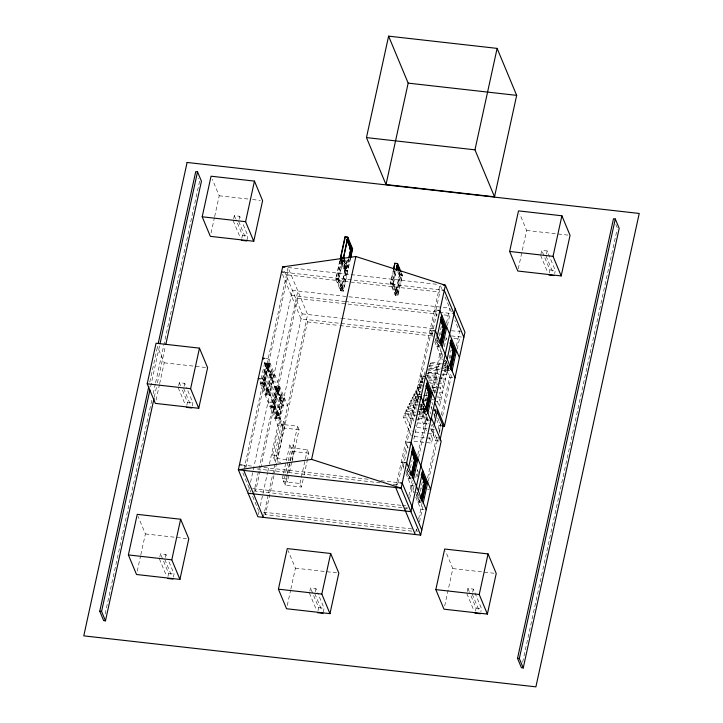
<?xml version="1.0" encoding="UTF-8"?>
<svg xmlns="http://www.w3.org/2000/svg" width="723" height="723" viewBox="0 0 723 723"><rect width="100%" height="100%" fill="white"/><g stroke="black" fill="none" stroke-linecap="round" stroke-linejoin="round"><path stroke-width="0.54" stroke-dasharray="3.62 2.71" d="M149.778 382.078L157.722 345.721M150.628 386.688L159.765 344.826M105.115 614.026L151.767 400.289M153.213 393.674L155.373 383.759M155.617 382.657L199.629 181.039L198.454 178.229M154.297 397.189L156.466 387.275M157.424 382.865L165.359 346.507M156.069 400.099L159.422 384.744M159.656 383.651L164.211 362.81L157.343 346.335M137.243 571.215L140.596 555.86M140.84 554.758L145.386 533.926L138.093 516.412M211.062 233.068L214.415 217.713M214.65 216.62L219.196 195.779L212.336 179.295M178.653 385.748L179.322 382.711L184.745 383.317L186.037 386.407M184.085 386.362L184.745 383.317M186.805 405.323L187.465 402.277L182.323 389.914M192.228 405.937L192.896 402.892L186.462 387.438M159.837 556.864L160.497 553.818L165.929 554.433L167.212 557.523M233.646 218.717L234.315 215.671L239.738 216.285L241.021 219.376M165.26 557.478L165.929 554.433M239.078 219.331L239.738 216.285M167.98 576.439L168.649 573.393L160.497 553.818M241.798 238.292L242.458 235.246L236.023 219.792M173.412 577.044L174.071 574.008L168.929 561.644M247.004 239.919L247.89 235.861L242.738 223.497M244.022 469.299L288.07 267.51L307.618 314.487L275.264 462.738M245.865 467.682L287.935 274.939L286.959 272.589M248.576 491.251L249.336 487.772M250.538 482.277L292.417 290.393L449.57 308.115M253.556 493.89L297.849 290.998M401.97 507.663L255.644 491.161L297.713 298.418L296.737 296.069M258.391 514.559L259.105 511.26M260.307 505.766L267.51 472.761M267.754 471.667L269.191 465.061M269.435 463.967L302.196 313.872L283.922 269.968M280.831 462.313L275.409 461.708L272.634 455.047L280.018 421.238L283.633 421.645L284.934 424.772L277.56 458.59L276.258 455.463L283.633 421.645M263.335 517.379L275.02 463.841M411.749 531.152L265.422 514.649L307.492 321.907L306.516 319.557M303.127 479.394L301.464 487.031L285.187 485.187L282.413 478.536L283.362 474.171M283.606 473.086L289.796 444.726L293.411 445.133L294.713 448.26L289.001 474.442M288.007 462.033L283.714 481.672L299.991 483.506L301.464 487.031M288.242 460.94L291.098 447.853L307.374 449.688L308.838 453.213L307.655 458.671M288.766 475.535L287.338 482.078L286.028 478.942L286.986 474.586M287.221 473.493L289.842 461.491M290.077 460.397L297.596 426.199L281.319 424.365L273.945 458.183L290.221 460.018M285.187 485.187L287.564 474.288M287.799 473.194L292.562 451.378L289.796 444.726M292.155 461.355L299.069 429.724L297.596 426.199M343.109 259.593L347.799 270.863L343.371 291.152L340.66 290.845L335.77 279.105L340.199 258.816M340.162 260.352L335.969 279.575L338.68 279.882L342.874 260.66L340.171 260.298L344.672 271.098L347.383 271.405L342.883 260.605M343.371 291.152L338.481 279.412L342.91 259.123M347.13 259.855L345.26 268.396L347.971 268.703L350.303 258.021M340.66 290.845L345.088 270.556L340.397 259.286M350.501 258.491L348.17 269.173L345.458 268.866L347.555 259.259M348.622 258.933L346.751 267.528L343.479 259.665M348.802 258.951L346.932 267.546L343.66 259.693M299.991 483.506L307.374 449.688M304.076 475.029L307.411 459.756M287.275 605.458L290.628 590.104M290.872 589.01L295.418 568.17L288.125 550.655M309.869 591.107L310.529 588.061L315.96 588.676L317.243 591.766M315.291 591.721L315.96 588.676M318.012 610.682L318.68 607.636L310.529 588.061M401.41 272.86L402.422 275.291L397.993 295.58L395.282 295.273L390.393 283.533L393.195 270.718M393.619 270.122L390.592 284.003L393.303 284.311L396.105 271.496M394.894 270.239L392.083 283.127L396.575 293.936L400.56 275.671L398.924 271.749M394.839 271.333L392.264 283.145L396.755 293.954L400.741 275.689L399.105 271.767M397.993 295.58L393.104 283.841L395.906 271.026M323.217 612.309L324.103 608.251L317.668 592.797M395.282 295.273L399.711 274.984L398.292 271.568M411.279 435.996L403.624 417.614L404.618 413.05L415.264 414.243M406.19 409.86L405.196 414.433L423.28 416.466L424.274 411.902L406.19 409.86L412.887 425.937M416.276 407.636L407.763 406.678L406.769 411.242L415.282 412.2M417.849 404.455L409.335 403.497L408.341 408.061L416.855 409.019M418.355 401.157L410.908 400.316L409.914 404.88L417.361 405.72M418.861 397.849L412.481 397.126L411.486 401.699L418.933 402.53M420.434 394.668L414.053 393.945L413.05 398.509L419.439 399.232M420.94 391.36L415.626 390.763L414.622 395.327L418.879 395.806M421.446 388.061L417.198 387.582L416.195 392.146L420.452 392.625M395.698 487.537L439.982 284.645L441.681 288.73M421.961 384.753L418.762 384.392L417.767 388.965L420.958 389.317M393.312 484.311L397.777 484.808L439.855 292.065L438.879 289.715M424.04 378.274L421.907 378.03L420.913 382.594L423.036 382.838M403.19 466.868L404.356 461.527M404.582 460.461L407.618 446.579M417.578 400.931L422.006 380.641M431.974 334.993L436.403 314.704M422.485 379.412L423.28 375.761M424.256 375.318L425.052 371.658M421.373 404.582L413.402 441.102L431.486 443.136L434.478 429.444L428.097 428.721M427.555 376.276L429.146 368.974M441.473 363.434L429.769 362.115L430.339 363.497L429.345 368.061L439.982 369.254M409.471 472.209L408.07 478.617L412.417 479.105M410.402 467.935L412.038 460.461M423.868 406.272L422.467 412.679L426.805 413.167M424.799 401.997L426.895 392.39M438.255 340.334L436.864 346.733L441.202 347.23M439.195 336.059L441.292 326.444M426.389 430.881L421.708 419.647L422.702 415.083L416.321 414.369M409.697 476.159L409.236 478.301L411.044 478.499M424.564 408.088L423.633 412.354L425.44 412.562M426.19 400.614L427.356 395.273M438.49 344.284L438.021 346.416L439.828 346.624M440.587 334.677L441.753 329.336M409.896 476.629L409.435 478.771L406.371 471.423M438.68 344.754L438.219 346.886L433.936 336.602M425.648 409.634L424.853 413.285L419.53 412.688M405.467 511.016L406.678 505.504M408.838 495.58L412.173 480.316M417.813 454.505L426.669 413.927M432.146 388.829L440.958 348.441M446.489 323.118L449.76 308.134M409.724 498.382L413.086 482.964M418.617 457.632L427.51 416.882M433.041 391.55L441.934 350.8M447.465 325.467L449.634 315.553L448.649 313.204M412.96 490.357L414.125 485.016M415.761 477.541L417.388 470.067M441.753 358.481L442.919 353.14M444.311 346.733L446.181 338.192M434.478 393.267L435.282 389.616L433.149 389.381M436.249 389.173L436.855 386.434L431.532 385.838M417.352 476.629L418.048 473.42M440.967 379.62L441.364 377.795M434.378 418.165L435.092 414.912M435.327 413.818L436.276 409.471M441.518 370.158L444.708 370.519L443.714 375.083L440.524 374.722M442.024 366.859L446.281 367.338L445.287 371.902L441.03 371.423M419.25 495.689L417.849 502.096L422.187 502.593M420.18 491.423L422.277 481.807M448.034 363.814L446.642 370.221L449.896 370.592M449.2 358.481L451.071 349.932M419.476 499.647L419.015 501.78L420.822 501.988M421.807 488.965L422.973 483.633M448.495 366.706L447.799 369.905L450.51 370.212M450.366 358.156L451.062 354.957M419.674 500.117L419.204 502.25L414.921 491.965M448.694 367.176L447.998 370.375L443.714 360.081M415.725 532.3L416.448 528.992M418.617 519.069L422.124 503M427.6 477.903L437.035 434.713M438.237 429.209L439.774 422.169M441.355 414.894L450.736 371.929M456.403 345.956L459.539 331.622L454.857 320.388M419.494 521.87L422.865 506.452M428.396 481.12L438.011 437.063M439.213 431.559L440.894 423.85M442.575 416.141L451.712 374.288M457.243 348.956L459.403 339.042L458.427 336.692M438.346 437.623L437.632 440.885L430.791 424.446M439.295 433.276L440.949 425.666L437.532 417.451M444.69 605.883L452.833 568.594L445.54 551.089M518.264 268.839L526.642 230.456L519.783 213.972M467.284 591.531L467.944 588.495L473.366 589.1L481.518 608.676L480.849 611.721M540.867 254.406L541.753 250.348L547.184 250.962L555.327 270.529L554.668 273.574M472.706 592.146L473.366 589.1M546.516 253.999L547.184 250.962M475.427 611.107L476.095 608.061L469.661 592.616M549.236 272.96L549.905 269.923L541.753 250.348M522.639 662.241L617.153 229.263M219.196 195.779L248.134 199.042M252.589 199.548L260.379 200.425M526.642 230.456L568.938 235.219M242.458 235.246L247.89 235.861M549.905 269.923L555.327 270.529M399.711 274.984L402.422 275.291M345.088 270.556L347.799 270.863M288.26 267.537L437.551 284.374M390.393 283.533L393.104 283.841M284.907 272.354L440.931 289.95M335.77 279.105L338.481 279.412M287.935 274.939L439.855 292.065M436.62 310.248L434.451 310.004L436.999 316.132M291.315 295.463L344.772 301.491M345.196 301.536L438.599 312.074M439.485 312.173L452.95 313.692M297.713 298.418L437.343 314.171M444.049 314.921L449.634 315.553M302.196 313.872L340.361 318.183M341.482 318.31L434.65 328.811M451.486 330.709L460.47 331.721M433.276 330.664L430.013 330.294L432.996 337.442M432.734 333.791L301.093 318.951L281.961 272.996M451.504 335.915L462.729 337.18M307.492 321.907L338.771 325.431M339.882 325.558L432.598 336.014M453.818 338.409L459.403 339.042M440.054 345.612L438.246 345.404L435.382 338.527M439.792 353.782L443.045 354.153M442.53 363.552L447.853 364.148L446.859 368.721L428.766 366.678M430.339 363.497L440.976 364.69M442.042 364.817L448.423 365.531L439.457 406.615L436.439 399.367M429.263 365.413L440.958 366.733M444.238 369.742L447.429 370.095L446.281 367.338M428.748 368.721L440.452 370.04M427.203 369.86L439.964 371.297M428.242 372.02L438.879 373.222M428.35 372.625L438.988 373.827M443.244 374.306L446.434 374.668L444.708 370.519M425.63 373.041L439.457 374.604M452.824 377.632L449.57 377.27L444.473 365.016M425.612 375.083L438.373 376.529M427.248 376.584L437.885 377.786M438.951 377.903L442.142 378.265L443.136 373.701L445.44 379.232L439.051 378.509M265.965 358.572L268.143 358.816L287.691 405.784L282.268 405.178L263.109 359.141M422.223 376.186L420.054 375.942L423.027 383.091M427.356 377.189L437.993 378.391M428.287 378.753L437.867 379.828M428.866 380.126L437.379 381.093M422.467 381.455L420.334 381.211L422.205 385.702M427.42 381.871L437.361 383.136M438.057 383.073L444.437 383.796L441.563 376.882M430.483 383.678L437.93 384.509M431.739 387.04L435.996 387.519M437.063 387.636L443.443 388.359L439.991 380.072M419.34 385.775L422.53 386.136M432.11 387.221L436.358 387.7M432.661 390.637L435.852 390.998M433.936 391.965L442.449 392.923L439.864 386.706M164.211 362.81L206.498 367.582M425.757 395.264L427.88 395.508M423.371 395.445L426.561 395.806M437.198 397.008L441.455 397.487L438.942 391.459M261.536 378.861L263.714 379.105L283.262 426.073L277.84 425.467L258.707 379.512M418.879 396.602L415.626 396.231L418.599 403.38M272.49 381.69L277.912 382.304M432.002 399.674L434.171 399.918M424.753 399.828L426.886 400.072M422.368 400.018L425.558 400.37M434.071 401.337L440.452 402.051L437.867 395.833M418.906 404.573L422.105 404.934M418.418 405.838L422.675 406.317M434.378 409.263L436.547 409.507M420.533 408.115L424.79 408.603L423.823 412.824L419.539 402.539M420.379 409.146L424.636 409.625M432.083 410.465L435.273 410.827M417.912 409.146L424.293 409.86M425.657 411.55L423.85 411.342L420.985 404.464M419.376 413.71L426.823 414.55M418.382 418.274L429.019 419.476M268.061 401.979L273.484 402.584M429.742 420.208L425.404 419.72L420.298 407.465M403.624 417.614L421.708 419.647M417.388 422.838L428.025 424.04M442.304 425.82L439.051 425.458L436.927 420.352M427.031 428.603L416.394 427.401L415.526 425.332M187.465 402.277L192.896 402.892M415.391 431.965L433.484 434.008L430.89 427.79M414.396 436.529L432.481 438.572L429.932 432.444M438.988 441.039L435.734 440.669L430.628 428.414M299.069 429.724L282.792 427.889L280.018 421.238M408.911 442.25L405.657 441.88L408.631 449.028M404.482 462.539L401.229 462.169L403.777 468.296M292.562 451.378L308.838 453.213M272.634 455.047L276.258 455.463M411.27 477.487L409.453 477.279L406.597 470.411M241.708 464.97L254.053 466.362M263.877 467.474L369.995 479.439M380.904 480.668L399.982 482.819M411.007 485.657L415.345 486.145M257.036 468.938L381.021 482.919M427.383 489.1L429.552 489.344M282.413 478.536L286.028 478.942M421.039 500.976L419.232 500.768L416.376 493.89M252.607 488.585L400.994 505.314M402.115 505.44L406.579 505.946L407.555 508.296L403.091 507.79M424.04 509.516L420.786 509.146L415.68 496.891M263.506 512.2L413.927 529.164M145.386 533.926L186.561 538.572M452.833 568.594L494.008 573.24M295.418 568.17L336.593 572.815M168.649 573.393L174.071 574.008M476.095 608.061L481.518 608.676M318.68 607.636L324.103 608.251M615.824 224.401L617.388 228.161M546.073 256.032L553.366 273.538M540.65 255.418L547.944 272.933M445.079 296.9L452.309 314.261M445.919 337.578L446.778 339.62M437.65 340.66L438.463 342.621M445.784 360.217L449.055 368.07M436.24 337.695L438.283 342.603M445.603 360.199L449.29 369.037M444.753 361.039L448.016 368.893M434.695 341.527L442.34 359.909M400.786 272.887L402.006 275.834L399.295 275.526L397.659 271.604M421.907 378.03L422.774 380.099M431.857 402.277L432.824 404.6M434.514 408.658L435.779 411.694M434.532 410.257L435.815 413.339M430.953 405.992L431.83 408.097M433.954 413.204L434.803 415.246M431.071 407.338L432.155 409.95M433.881 414.098L434.803 416.321M418.762 384.392L421.274 390.429M429.968 411.64L430.908 413.899M417.198 387.582L420.28 394.993M432.318 424.265L433.628 427.41M423.253 406.597L424.889 410.528M421.843 403.633L424.708 410.501M415.626 390.763L419.322 399.647M424.274 411.902L428.459 421.952M425.955 417.189L428.504 423.307M414.053 393.945L418.319 404.211M422.702 415.083L427.465 426.516M412.481 397.126L416.846 407.627M428.938 437.008L431.486 443.136M410.908 400.316L415.888 412.291M409.335 403.497L414.894 416.855M407.763 406.678L413.845 421.292M344.519 258.852L348.197 267.691L345.486 267.383L342.621 260.506M343.479 257.903L348.17 269.173M341.581 259.557L345.458 268.866M404.618 413.05L412.309 431.514M472.264 594.179L479.548 611.685M467.944 588.495L469.227 591.586M417.135 469.453L418.409 472.517M466.841 593.565L474.125 611.08M407.221 468.603L409.272 473.52M416.999 492.092L419.457 497.984M407.04 468.585L409.498 474.478M416.819 492.074L419.277 497.966M405.91 473.402L413.981 492.806M396.8 482.458L397.777 484.808M416.358 529.435L417.334 531.785M238.635 221.355L245.919 238.87M234.315 215.671L235.599 218.762M233.204 220.75L240.497 238.256M314.848 593.746L322.142 611.26M309.426 593.131L316.71 610.646M244.889 465.332L245.54 466.895M254.668 488.811L255.644 491.161M264.437 512.3L265.422 514.649M242.865 472.887L249.236 488.206M250.086 490.248L250.935 492.291M252.643 496.376L258.59 510.673M183.642 388.396L190.926 405.901M179.322 382.711L180.605 385.802M178.21 387.781L185.504 405.287M164.817 559.503L172.11 577.017M159.394 558.888L166.679 576.403M264.672 362.901L260.244 383.19L265.666 383.796L270.095 363.506L264.672 362.901M266.028 363.054L261.599 383.344L266.489 395.083L270.917 374.794L266.028 363.054M266.218 363.524L261.789 383.814L264.501 384.112L268.938 363.832L266.218 363.524M267.266 364.681L263.28 382.937L267.781 393.746L271.767 375.481L267.266 364.681M267.447 364.699L263.461 382.955L267.962 393.764L271.947 375.499L267.447 364.699M268.739 363.362L264.311 383.642L269.2 395.391L273.628 375.101L268.739 363.362M269.562 374.641L265.124 394.93L270.556 395.544L274.984 375.255L269.562 374.641M270.718 374.324L266.29 394.613L269.001 394.921L273.43 374.631L270.718 374.324M274.442 386.389L270.013 406.678L275.445 407.284L279.873 386.995L274.442 386.389M275.806 386.534L271.369 406.823L276.258 418.572L280.687 398.283L275.806 386.534M275.996 387.004L271.568 407.293L274.279 407.6L278.707 387.311L275.996 387.004M277.045 388.17L273.059 406.425L277.551 417.225L281.536 398.969L277.045 388.17M277.225 388.188L273.24 406.443L277.731 417.252L281.717 398.988L277.225 388.188M278.518 386.841L274.089 407.13L278.979 418.879L283.407 398.59L278.518 386.841M279.331 398.129L274.903 418.418L280.334 419.033L284.763 398.744L279.331 398.129M280.497 397.813L276.069 418.102L278.78 418.409L283.208 398.12L280.497 397.813M341.437 260.443L337.451 278.698L341.952 289.507L345.937 271.242L341.437 260.443M341.618 260.461L337.632 278.726L342.133 289.525L346.118 271.27L341.618 260.461M344.889 270.086L340.461 290.375L343.181 290.682L347.609 270.393L344.889 270.086M399.521 274.514L395.092 294.803L397.804 295.111L402.232 274.821L399.521 274.514M393.529 283.289L390.809 282.982L395.309 293.791L398.021 294.098L393.529 283.289M338.897 278.861L336.186 278.554L340.687 289.363L343.398 289.67L338.897 278.861M268.712 364.844L266.001 364.537L270.492 375.336L273.213 375.644L268.712 364.844M264.726 383.1L262.015 382.792L266.507 393.601L269.227 393.908L264.726 383.1M278.491 388.332L275.779 388.025L280.271 398.825L282.982 399.132L278.491 388.332M274.505 406.588L271.794 406.281L276.285 417.09L278.997 417.388L274.505 406.588"/><path stroke-width="1.08" d="M147.203 383.814L156.06 343.244L199.467 348.134L207.609 367.709L198.753 408.287L155.346 403.389L147.203 383.814L190.61 388.712L198.753 408.287M154.062 398.292L105.477 620.84L103.669 620.632L99.756 611.242L148.821 386.489M158.201 343.515L195.716 171.649L197.524 171.857L201.437 181.247L165.847 344.302M105.477 620.84L101.572 611.441L149.905 389.995M160.009 343.723L197.524 171.857M128.378 554.93L137.234 514.351L180.642 519.25L188.793 538.816L179.937 579.394L136.53 574.505L128.378 554.93L171.785 559.828L179.937 579.394M202.196 216.783L211.053 176.204L254.46 181.102L262.603 200.678L253.746 241.256L210.339 236.358L202.196 216.783L245.594 221.681L253.746 241.256M190.61 388.712L199.467 348.134M171.785 559.828L180.642 519.25M245.594 221.681L254.46 181.102M442.304 425.82L444.482 426.064L464.961 332.228L445.404 285.26L355.879 256.511L282.639 266.904L238.355 469.787L257.912 516.764L420.678 535.119L441.157 441.283L431.378 417.795M366.462 137.596L388.603 36.15L497.117 48.387L516.665 95.364L494.523 196.801L386.01 184.564L366.462 137.596L474.966 149.833L494.523 196.801M341.581 259.557L340.569 257.126L344.998 236.837L347.709 237.144L352.598 248.884L350.736 257.424M345.196 237.307L340.768 257.596L343.479 257.903L347.908 237.614L344.998 236.837M343.479 257.903L347.709 237.144M348.857 257.858L350.736 249.263L346.651 239.44M349.037 257.876L350.917 249.29L346.832 239.467M350.303 258.021L352.399 248.414L349.688 248.106M278.409 589.173L287.266 548.594L330.673 553.493L338.825 573.068L329.968 613.637L286.561 608.748L278.409 589.173L321.816 594.071L329.968 613.637M420.678 535.119L401.12 488.142L238.355 469.787L311.595 459.394L355.879 256.511M386.01 184.564L408.161 83.127L388.603 36.15M321.816 594.071L330.673 553.493M393.429 269.652L394.821 263.244L397.542 263.552L401.003 271.875M393.854 269.055L394.821 263.244M396.141 269.959L397.542 263.552M396.331 270.429L397.731 264.022M474.966 149.833L497.117 48.387M408.612 467.483L413.041 447.194M423.009 401.545L427.438 381.256M437.397 335.608L441.825 315.318M411.188 475.273L414.713 459.168L411.848 452.291M425.585 409.335L429.101 393.231L426.236 386.353M439.982 343.398L443.497 327.284L440.632 320.416M411.369 475.3L414.894 459.186L411.622 451.324M425.766 409.363L429.281 393.249L426.01 385.386M440.162 343.416L443.678 327.311L440.406 319.449M412.417 476.466L416.376 458.31L413.664 458.011M426.805 410.528L430.772 392.372L428.061 392.074M440.967 345.657L445.16 326.435L442.449 326.127M412.372 478.002L416.575 458.78L412.291 448.495M427.004 410.998L430.962 392.842L427.094 383.533M441.401 345.061L445.359 326.904L441.075 316.62M413.502 479.222L417.93 458.933L413.863 458.481M427.889 413.285L432.318 392.996L428.251 392.535M442.286 347.347L446.715 327.058L442.648 326.597M455.183 308.748L410.899 511.631L248.134 493.276M418.391 490.971L422.819 470.682M447.176 359.096L451.604 338.807M434.315 424.844L437.632 409.625M421.202 497.686L424.482 482.648L421.211 474.794M449.986 365.811L453.276 350.772L450.004 342.919M421.148 498.78L424.663 482.675L421.392 474.812M450.167 365.829L453.457 350.8L450.185 342.937M421.961 501.021L426.154 481.798L423.443 481.491M450.745 369.146L454.939 349.923L452.227 349.616M422.151 501.491L426.353 482.268L422.069 471.974M450.944 369.616L455.138 350.393L450.854 340.099M423.28 502.711L427.709 482.422L423.633 481.961M452.065 370.836L456.493 350.547L452.426 350.086M440.036 440.045L443.118 425.91L437.135 411.532M435.824 589.606L444.681 549.028L488.088 553.917L496.231 573.493L487.374 614.071L443.976 609.173L435.824 589.606L479.232 594.496L487.374 614.071M509.643 251.459L518.499 210.881L561.898 215.779L570.049 235.346L561.193 275.924L517.785 271.026L509.643 251.459L553.041 256.349L561.193 275.924M479.232 594.496L488.088 553.917M553.041 256.349L561.898 215.779M517.523 658.355L613.484 218.762L615.291 218.97L619.195 228.36L523.244 667.953L521.437 667.745L517.523 658.355L519.331 658.554L523.244 667.953M519.331 658.554L615.291 218.97M408.161 83.127L516.665 95.364M349.887 248.576L352.598 248.884M349.471 249.119L352.182 249.426L347.682 238.626M241.355 240.316L246.778 240.931M548.793 274.993L554.225 275.599M340.569 257.126L343.28 257.433M342.006 259.015L340.199 258.816L340.397 259.286M282.639 266.904L284.889 267.158M443.163 285.007L445.404 285.26L401.12 488.142L311.595 459.394M281.536 271.975L283.778 272.228M442.051 290.077L444.302 290.33L463.85 337.307M437.704 310.375L439.873 310.619L459.421 357.596M442.232 327.148L444.943 327.456L440.858 317.632M433.276 330.664L435.445 330.908L454.993 377.885M452.002 350.628L454.722 350.935L450.628 341.12M262.711 358.201L264.88 358.445M423.307 376.312L425.476 376.556L435.255 400.045M427.835 393.086L430.546 393.393L426.462 383.57M258.283 378.491L260.452 378.735M418.879 396.602L421.048 396.846L430.827 420.334M186.362 407.347L191.785 407.962M408.911 442.25L411.089 442.494L430.637 489.471M413.439 459.024L416.159 459.331L412.065 449.507M404.482 462.539L406.66 462.783L426.209 509.76M423.217 482.512L425.928 482.81L421.843 472.996M239.467 464.717L241.708 464.97M399.982 482.819L402.223 483.072L421.78 530.049M167.537 578.463L172.969 579.078M474.984 613.14L480.406 613.746M317.569 612.706L323 613.321M99.756 611.242L101.572 611.441M436.864 335.888L438.093 338.834M397.514 265.034L399.964 270.926M396.656 265.874L398.698 270.782M396.475 265.847L398.518 270.764M434.704 402.584L444.482 426.064M422.476 401.825L423.705 404.772M343.696 256.882L344.519 258.852M340.985 256.575L341.807 258.545M410.122 472.679L411.351 475.626M420.307 497.144L421.536 500.09M395.698 487.537L415.246 534.505M243.778 470.402L263.335 517.379M187.103 162.458L83.769 635.86L535.897 686.85L639.231 213.448L187.103 162.458"/></g></svg>
